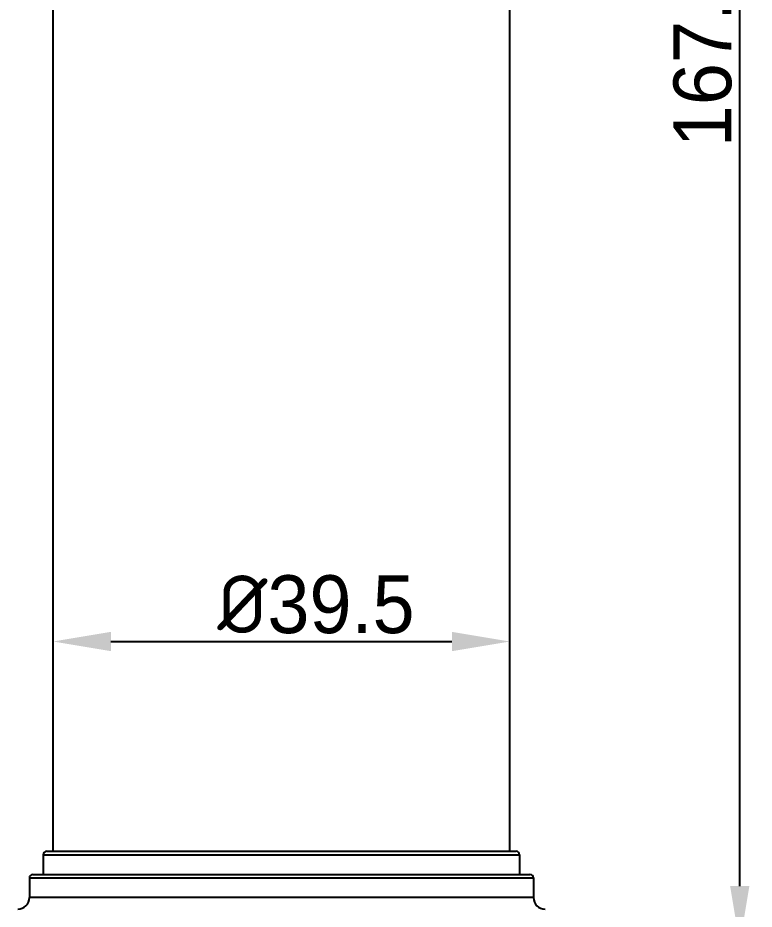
# Model space of a CAD drawing. Extents: x 9520 to 10292, y -16148 to -15602.
# Drawn here: x 9878.5 to 9942.2, y -15963.3 to -15886.3 of the extents above; entities that cross this region are included whole.
import ezdxf

# ---------------------------------------------------------------- set-up
doc = ezdxf.new("R2010")
doc.units = 0
doc.header["$MEASUREMENT"] = 0
doc.layers.get('0').update_dxf_attribs({"linetype": 'CONTINUOUS'})
doc.layers.get('DEFPOINTS').update_dxf_attribs({"linetype": 'CONTINUOUS'})
doc.layers.add('DIM', color=2, linetype='CONTINUOUS')
doc.styles.get("Standard").update_dxf_attribs({"font": 'Gulim.ttf'})
doc.dimstyles.new('ISO-25', dxfattribs={"dimtxt": 2.5, "dimasz": 2.5, "dimexe": 1.25, "dimexo": 0.625, "dimtad": 1, "dimdec": 1, "dimtxsty": 'Standard', "dimcen": 2.5, "dimadec": 0, "dimazin": 0, "dimtfac": 1, "dimtdec": 1, "dimtmove": 0, "dimatfit": 3, "dimfxl": 1, "dimarcsym": 0})

# ---------------------------------------------------------------- blocks, each defined once
blk = doc.blocks.new('*D24')
at = {"layer": 'DEFPOINTS', "color": 0, "transparency": 16777216}
for p in [(9901.29, -15798.538), (9940.931, -15798.538), (9928.29, -15966.338)]:
    blk.add_point(p, dxfattribs=at)
at = {"layer": 'DIM', "color": 3, "lineweight": -2, "transparency": 16777216}
for p, q in [((9901.915, -15798.538), (9942.181, -15798.538)), ((9940.931, -15961.338), (9940.931, -15803.538)), ((9928.915, -15966.338), (9942.181, -15966.338))]:
    blk.add_line(p, q, dxfattribs=at)
at = {"layer": 'DIM', "color": 3, "transparency": 16777216}
for points in [[(9940.098, -15803.538), (9941.765, -15803.538), (9940.931, -15798.538)], [(9940.098, -15961.338), (9941.765, -15961.338), (9940.931, -15966.338)]]:
    blk.add_solid(points, dxfattribs=at)
at = {"layer": 'DIM', "color": 3, "transparency": 16777216, "insert": (9937.736, -15889.301), "char_height": 5, "attachment_point": 5, "rotation": 90}
blk.add_mtext('167.8', dxfattribs=at)
blk = doc.blocks.new('*D30')
at = {"layer": 'DEFPOINTS', "color": 0, "transparency": 16777216}
for p in [(9921.04, -15940.205), (9881.54, -15941.897), (9921.04, -15941.897)]:
    blk.add_point(p, dxfattribs=at)
at = {"layer": 'DIM', "color": 3, "lineweight": -2, "transparency": 16777216}
for p, q in [((9881.54, -15941.272), (9881.54, -15938.955)), ((9921.04, -15941.272), (9921.04, -15938.955)), ((9886.54, -15940.205), (9916.04, -15940.205))]:
    blk.add_line(p, q, dxfattribs=at)
at = {"layer": 'DIM', "color": 3, "transparency": 16777216}
for points in [[(9886.54, -15939.371), (9886.54, -15941.038), (9881.54, -15940.205)], [(9916.04, -15939.371), (9916.04, -15941.038), (9921.04, -15940.205)]]:
    blk.add_solid(points, dxfattribs=at)
at = {"layer": 'DIM', "color": 3, "transparency": 16777216, "insert": (9904.278, -15937.017), "char_height": 5, "attachment_point": 5}
blk.add_mtext('{\\fISOCPEUR|b0|i0|c0|p34;%%C}39.5', dxfattribs=at)

msp = doc.modelspace()

# ---------------------------------------------------------------- linework, layer by layer
at = {"color": 7, "linetype": 'Continuous'}
for p, q in [((9881.54, -15958.338), (9881.54, -15824.338)), ((9921.04, -15958.338), (9921.04, -15824.338)), ((9880.69, -15958.638), (9921.89, -15958.638)), ((9880.69, -15958.638), (9880.69, -15960.338)), ((9880.99, -15958.338), (9921.59, -15958.338)), ((9921.89, -15958.638), (9921.89, -15960.338)), ((9879.79, -15960.338), (9922.79, -15960.338)), ((9879.49, -15960.638), (9923.09, -15960.638)), ((9879.49, -15960.638), (9879.49, -15962.338)), ((9923.09, -15960.638), (9923.09, -15962.338)), ((9923.09, -15962.338), (9879.49, -15962.338))]:
    msp.add_line(p, q, dxfattribs=at)
for centre, radius, start, end in [((9880.991, -15958.638), 0.3, 90.3454, 180), ((9921.589, -15958.638), 0.3, 0, 89.6546), ((9879.79, -15960.638), 0.3, 90, 180), ((9922.79, -15960.638), 0.3, 0, 90), ((9878.49, -15962.338), 1, 270, 0), ((9924.09, -15962.338), 1, 180, 270)]:
    msp.add_arc(centre, radius, start, end, dxfattribs=at)

# ---------------------------------------------------------------- dimensions: what is measured, and where the dimension line sits
at = {"layer": 'DIM'}
dim = msp.add_linear_dim(base=(9940.931, -15798.538), p1=(9928.29, -15966.338), p2=(9901.29, -15798.538), angle=90, dimstyle='ISO-25', override={"dimtxt": 5, "dimasz": 5, "dimdsep": 46, "dimcen": 5, "dimclrd": 3, "dimclre": 3, "dimclrt": 3, "dimfxl": 1.25}, dxfattribs=at)
dim.commit()
dim.dimension.update_dxf_attribs({"geometry": '*D24', "text_midpoint": (9940.931, -15889.301), "dimtype": 160})
dim = msp.add_linear_dim(base=(9921.04, -15940.205), p1=(9881.54, -15941.897), p2=(9921.04, -15941.897), text='{\\fISOCPEUR|b0|i0|c0|p34;%%C}<>', dimstyle='ISO-25', override={"dimtxt": 5, "dimasz": 5, "dimdsep": 46, "dimcen": 5, "dimclrd": 3, "dimclre": 3, "dimclrt": 3, "dimfxl": 1.25}, dxfattribs=at)
dim.commit()
dim.dimension.update_dxf_attribs({"geometry": '*D30', "text_midpoint": (9904.278, -15940.205), "dimtype": 160})

doc.saveas('drawing.dxf')
